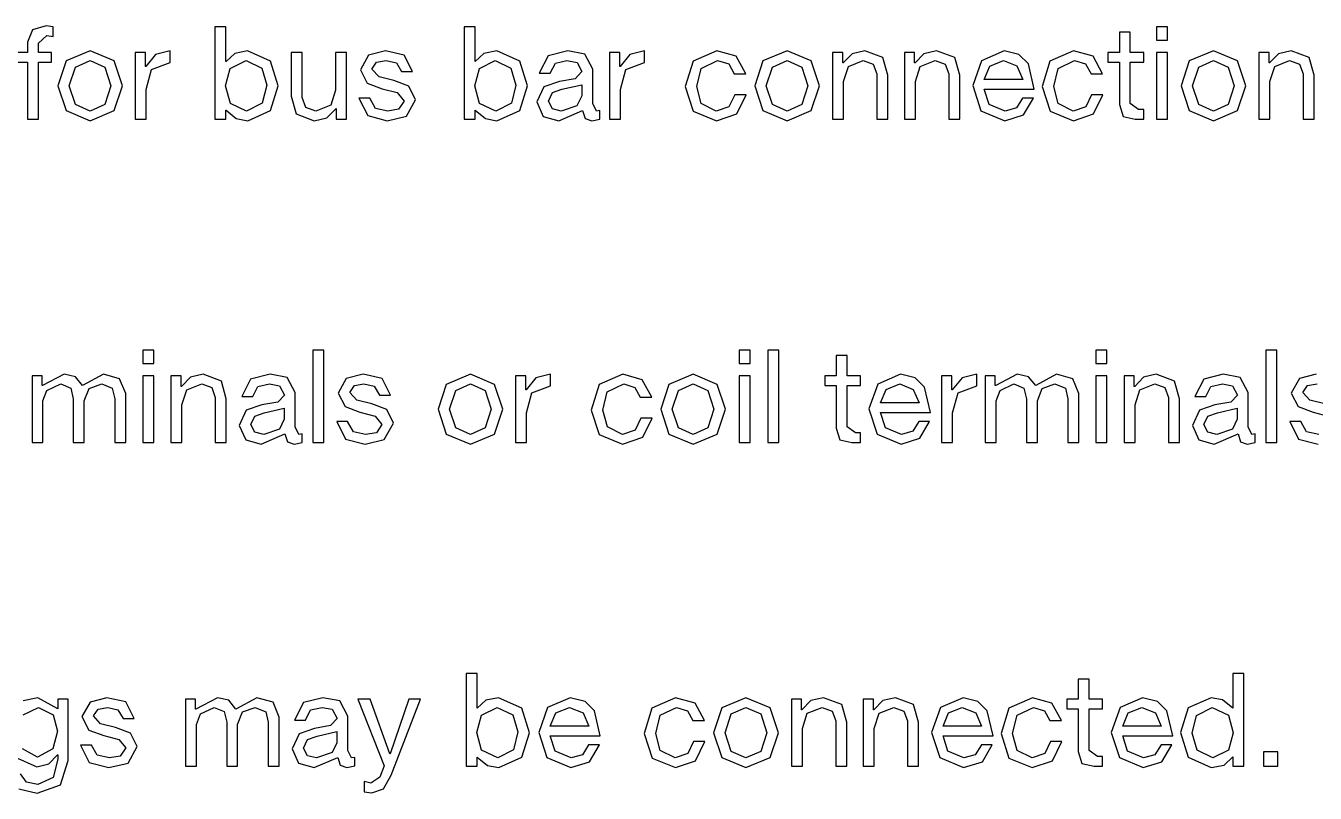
# Model space of a CAD drawing. Extents: x -212 to 220, y 7 to 294.
# Drawn here: x 77.72 to 105.86, y 85.9 to 102.64 of the extents above; entities that cross this region are included whole.
import ezdxf

# ---------------------------------------------------------------- set-up
doc = ezdxf.new("R2010")
doc.units = 0

msp = doc.modelspace()

# ---------------------------------------------------------------- linework, layer by layer
at = {"layer": '1'}
for p, q in [((77.86126, 102.547204), (77.758424, 102.279004)), ((78.159432, 102.638671), (77.86126, 102.547204)), ((78.316528, 102.618), (78.159432, 102.638671)), ((78.316528, 102.407161), (78.316528, 102.618)), ((82.086832, 102.618), (81.847053, 102.618)), ((81.847053, 102.618), (81.847053, 100.600557)), ((82.086832, 101.861459), (82.086832, 102.618)), ((87.525249, 102.618), (87.28547, 102.618)), ((87.28547, 102.618), (87.28547, 100.600557)), ((87.525249, 101.861459), (87.525249, 102.618)), ((101.826151, 102.498111), (101.586372, 102.498111)), ((101.586372, 102.498111), (101.586372, 102.059896)), ((101.826151, 102.059896), (101.826151, 102.498111)), ((102.637471, 102.618), (102.397692, 102.618)), ((102.397692, 102.618), (102.397692, 102.324479)), ((102.637471, 102.324479), (102.637471, 102.618)), ((77.758424, 102.279004), (77.758424, 102.059896)), ((77.998203, 102.262467), (78.180102, 102.427831)), ((77.998203, 102.059896), (77.998203, 102.262467)), ((78.180102, 102.427831), (78.316528, 102.407161)), ((102.397692, 102.324479), (102.637471, 102.324479)), ((77.758424, 102.059896), (77.510376, 102.059896)), ((78.27932, 102.059896), (77.998203, 102.059896)), ((78.27932, 101.849057), (78.27932, 102.059896)), ((79.12268, 102.092969), (78.59558, 101.871794)), ((78.800734, 101.738469), (79.12268, 101.88213)), ((79.649777, 101.871794), (79.12268, 102.092969)), ((79.12268, 101.88213), (79.444622, 101.738469)), ((80.10661, 102.059896), (80.106596, 100.600557)), ((80.329851, 102.059896), (80.10661, 102.059896)), ((80.329851, 101.753972), (80.329851, 102.059896)), ((80.552044, 102.013387), (80.338106, 101.753972)), ((80.871406, 102.092969), (80.552044, 102.013387)), ((80.871406, 101.840788), (80.871406, 102.092969)), ((82.278027, 102.037675), (82.090959, 101.861459)), ((82.180882, 101.709531), (82.525048, 101.88213)), ((82.558114, 102.092969), (82.278027, 102.037675)), ((82.525048, 101.88213), (82.866627, 101.715732)), ((83.060405, 101.864043), (82.558114, 102.092969)), ((83.752878, 102.059896), (83.513099, 102.059896)), ((83.513099, 102.059896), (83.513099, 101.100784)), ((83.752878, 101.071845), (83.752878, 102.059896)), ((84.720256, 102.059896), (84.48048, 102.059896)), ((84.48048, 102.059896), (84.48048, 101.237209)), ((84.720249, 100.600557), (84.720256, 102.059896)), ((85.196713, 101.996334), (85.019979, 101.679558)), ((85.565682, 102.092969), (85.196713, 101.996334)), ((85.37293, 101.844923), (85.582217, 101.88213)), ((85.976505, 101.998918), (85.565682, 102.092969)), ((85.582217, 101.88213), (85.805976, 101.829936)), ((86.160993, 101.638217), (85.976505, 101.998918)), ((87.716445, 102.037675), (87.529377, 101.861459)), ((87.619299, 101.709531), (87.963462, 101.88213)), ((87.996531, 102.092969), (87.716445, 102.037675)), ((87.963462, 101.88213), (88.305044, 101.715732)), ((88.498826, 101.864043), (87.996531, 102.092969)), ((89.120495, 101.985482), (88.926709, 101.605144)), ((89.546824, 102.092969), (89.120495, 101.985482)), ((89.277081, 101.824252), (89.530289, 101.88213)), ((89.530289, 101.88213), (89.750946, 101.839238)), ((89.917345, 102.021139), (89.546824, 102.092969)), ((90.092527, 101.691961), (89.917345, 102.021139)), ((90.45841, 102.059896), (90.458396, 100.600557)), ((90.681651, 102.059896), (90.45841, 102.059896)), ((90.681651, 101.753972), (90.681651, 102.059896)), ((90.903844, 102.013387), (90.689906, 101.753972)), ((91.223206, 102.092969), (90.903844, 102.013387)), ((91.223206, 101.840788), (91.223206, 102.092969)), ((92.798299, 102.092969), (92.281536, 101.866627)), ((92.461369, 101.708497), (92.818968, 101.88213)), ((93.224628, 101.97308), (92.798299, 102.092969)), ((92.818968, 101.88213), (93.060815, 101.805649)), ((93.430817, 101.592742), (93.224628, 101.97308)), ((94.335154, 102.092969), (93.808055, 101.871794)), ((94.013208, 101.738469), (94.335154, 101.88213)), ((94.862251, 101.871794), (94.335154, 102.092969)), ((94.335154, 101.88213), (94.657097, 101.738469)), ((95.32632, 102.059896), (95.326306, 100.600557)), ((95.549561, 102.059896), (95.32632, 102.059896)), ((95.549561, 101.828386), (95.549561, 102.059896)), ((95.753152, 102.02889), (95.557816, 101.828386)), ((95.672535, 101.751905), (95.996028, 101.88213)), ((96.029101, 102.092969), (95.753152, 102.02889)), ((95.996028, 101.88213), (96.21462, 101.802031)), ((96.42546, 101.944141), (96.029101, 102.092969)), ((96.533463, 101.559669), (96.42546, 101.944141)), ((96.895211, 102.059896), (96.895197, 100.600557)), ((97.118452, 102.059896), (96.895211, 102.059896)), ((97.118452, 101.828386), (97.118452, 102.059896)), ((97.322043, 102.02889), (97.126707, 101.828386)), ((97.241429, 101.751905), (97.564923, 101.88213)), ((97.597996, 102.092969), (97.322043, 102.02889)), ((97.564923, 101.88213), (97.783513, 101.802031)), ((97.994353, 101.944141), (97.597996, 102.092969)), ((98.102357, 101.559669), (97.994353, 101.944141)), ((99.072836, 102.092969), (98.579329, 101.877479)), ((98.759167, 101.75914), (99.056302, 101.88213)), ((99.056302, 101.88213), (99.352408, 101.76224)), ((99.39588, 102.012483), (99.072836, 102.092969)), ((99.601491, 101.808749), (99.39588, 102.012483)), ((100.587989, 102.092969), (100.071224, 101.866627)), ((100.251058, 101.708497), (100.608658, 101.88213)), ((101.014318, 101.97308), (100.587989, 102.092969)), ((100.608658, 101.88213), (100.850503, 101.805649)), ((101.220504, 101.592742), (101.014318, 101.97308)), ((101.586372, 102.059896), (101.338328, 102.059896)), ((101.338328, 102.059896), (101.338328, 101.849057)), ((102.119672, 102.059896), (101.826151, 102.059896)), ((102.119672, 101.849057), (102.119672, 102.059896)), ((102.637471, 102.059896), (102.397692, 102.059896)), ((102.397692, 102.059896), (102.397692, 100.600557)), ((102.637471, 100.600557), (102.637471, 102.059896)), ((103.63999, 102.092969), (103.112892, 101.871794)), ((103.318047, 101.738469), (103.63999, 101.88213)), ((104.167089, 101.871794), (103.63999, 102.092969)), ((103.63999, 101.88213), (103.961935, 101.738469)), ((104.631152, 102.059896), (104.631141, 100.600557)), ((104.854396, 102.059896), (104.631152, 102.059896)), ((104.854396, 101.828386), (104.854396, 102.059896)), ((105.057988, 102.02889), (104.862651, 101.828386)), ((104.977374, 101.751905), (105.300867, 101.88213)), ((105.33394, 102.092969), (105.057988, 102.02889)), ((105.300867, 101.88213), (105.519458, 101.802031)), ((105.730297, 101.944141), (105.33394, 102.092969)), ((105.838302, 101.559669), (105.730297, 101.944141)), ((77.510376, 101.849057), (77.758424, 101.849057)), ((77.758424, 101.849057), (77.758424, 100.600557)), ((77.998203, 100.600557), (77.998203, 101.849057)), ((77.998203, 101.849057), (78.27932, 101.849057)), ((78.59558, 101.871794), (78.415746, 101.328159)), ((78.667925, 101.328159), (78.800734, 101.738469)), ((79.444622, 101.738469), (79.57743, 101.328159)), ((79.829609, 101.328159), (79.649777, 101.871794)), ((80.338106, 101.753972), (80.329851, 101.753972)), ((80.346375, 101.249611), (80.464712, 101.684726)), ((80.464712, 101.684726), (80.871406, 101.840788)), ((82.078563, 101.332293), (82.180882, 101.709531)), ((82.090959, 101.861459), (82.086832, 101.861459)), ((82.866627, 101.715732), (82.975664, 101.344696)), ((83.227836, 101.328159), (83.060405, 101.864043)), ((85.019979, 101.679558), (85.169324, 101.387587)), ((85.272161, 101.696095), (85.37293, 101.844923)), ((85.428223, 101.525046), (85.272161, 101.696095)), ((85.805976, 101.829936), (85.921214, 101.638217)), ((85.921214, 101.638217), (86.160993, 101.638217)), ((87.51698, 101.332293), (87.619299, 101.709531)), ((87.529377, 101.861459), (87.525249, 101.861459)), ((88.305044, 101.715732), (88.414081, 101.344696)), ((88.666257, 101.328159), (88.498826, 101.864043)), ((88.926709, 101.605144), (89.166488, 101.605144)), ((89.166488, 101.605144), (89.277081, 101.824252)), ((89.856883, 101.638217), (89.710122, 101.484222)), ((89.750946, 101.839238), (89.856883, 101.638217)), ((90.092527, 100.943688), (90.092527, 101.691961)), ((90.689906, 101.753972), (90.681651, 101.753972)), ((90.698175, 101.249611), (90.816513, 101.684726)), ((90.816513, 101.684726), (91.223206, 101.840788)), ((92.281536, 101.866627), (92.112038, 101.311623)), ((92.364217, 101.311623), (92.461369, 101.708497)), ((93.060815, 101.805649), (93.178638, 101.592742)), ((93.808055, 101.871794), (93.628221, 101.328159)), ((93.8804, 101.328159), (94.013208, 101.738469)), ((94.657097, 101.738469), (94.789905, 101.328159)), ((95.042084, 101.328159), (94.862251, 101.871794)), ((95.557816, 101.828386), (95.549561, 101.828386)), ((95.566081, 101.423244), (95.672535, 101.751905)), ((96.21462, 101.802031), (96.293684, 101.588608)), ((97.126707, 101.828386), (97.118452, 101.828386)), ((97.134976, 101.423244), (97.241429, 101.751905)), ((97.783513, 101.802031), (97.862578, 101.588608)), ((98.579329, 101.877479), (98.386576, 101.336428)), ((98.638758, 101.468719), (98.759167, 101.75914)), ((99.352408, 101.76224), (99.477979, 101.468719)), ((99.730162, 101.25788), (99.601491, 101.808749)), ((100.071224, 101.866627), (99.901725, 101.311623)), ((100.153907, 101.311623), (100.251058, 101.708497)), ((100.850503, 101.805649), (100.968325, 101.592742)), ((101.338328, 101.849057), (101.586372, 101.849057)), ((101.586372, 101.849057), (101.586372, 100.918883)), ((101.826151, 100.943688), (101.826151, 101.849057)), ((101.826151, 101.849057), (102.119672, 101.849057)), ((103.112892, 101.871794), (102.93306, 101.328159)), ((103.185239, 101.328159), (103.318047, 101.738469)), ((103.961935, 101.738469), (104.094744, 101.328159)), ((104.346923, 101.328159), (104.167089, 101.871794)), ((104.862651, 101.828386), (104.854396, 101.828386)), ((104.87092, 101.423244), (104.977374, 101.751905)), ((105.519458, 101.802031), (105.598523, 101.588608)), ((78.415746, 101.328159), (78.59558, 100.788142)), ((78.415746, 101.328159), (78.415746, 101.328159)), ((78.800734, 100.921467), (78.667925, 101.328159)), ((78.667925, 101.328159), (78.667925, 101.328159)), ((79.57743, 101.328159), (79.444622, 100.921467)), ((79.649777, 100.788142), (79.829609, 101.328159)), ((82.183982, 100.946788), (82.078563, 101.332293)), ((82.975664, 101.344696), (82.879029, 100.95454)), ((82.975664, 101.344696), (82.975664, 101.344696)), ((83.062473, 100.792793), (83.227836, 101.328159)), ((85.169324, 101.387587), (85.495402, 101.266148)), ((85.751716, 101.443914), (85.428223, 101.525046)), ((86.079344, 101.320408), (85.751716, 101.443914)), ((86.227139, 101.02637), (86.079344, 101.320408)), ((87.622399, 100.946788), (87.51698, 101.332293)), ((88.414081, 101.344696), (88.317446, 100.95454)), ((88.414081, 101.344696), (88.414081, 101.344696)), ((88.500893, 100.792793), (88.666257, 101.328159)), ((89.364925, 101.423244), (89.025928, 101.306972)), ((89.710122, 101.484222), (89.364925, 101.423244)), ((89.418667, 101.253746), (89.852748, 101.352964)), ((89.852748, 101.352964), (89.852748, 101.109052)), ((93.178638, 101.592742), (93.430817, 101.592742)), ((93.628221, 101.328159), (93.808055, 100.788142)), ((93.628221, 101.328159), (93.628221, 101.328159)), ((94.013208, 100.921467), (93.8804, 101.328159)), ((93.8804, 101.328159), (93.8804, 101.328159)), ((94.789905, 101.328159), (94.657097, 100.921467)), ((94.862251, 100.788142), (95.042084, 101.328159)), ((95.566081, 100.600557), (95.566081, 101.423244)), ((96.293684, 101.588608), (96.293684, 100.600557)), ((96.533463, 100.600557), (96.533463, 101.559669)), ((97.134976, 100.600557), (97.134976, 101.423244)), ((97.862578, 101.588608), (97.862578, 100.600557)), ((98.102357, 100.600557), (98.102357, 101.559669)), ((98.386576, 101.336428), (98.565382, 100.784525)), ((99.477979, 101.468719), (98.638758, 101.468719)), ((100.968325, 101.592742), (101.220504, 101.592742)), ((102.93306, 101.328159), (103.112892, 100.788142)), ((102.93306, 101.328159), (102.93306, 101.328159)), ((103.318047, 100.921467), (103.185239, 101.328159)), ((103.185239, 101.328159), (103.185239, 101.328159)), ((104.094744, 101.328159), (103.961935, 100.921467)), ((104.167089, 100.788142), (104.346923, 101.328159)), ((104.87092, 100.600557), (104.87092, 101.423244)), ((105.598523, 101.588608), (105.598523, 100.600557)), ((105.838302, 100.600557), (105.838302, 101.559669)), ((80.346375, 100.600557), (80.346375, 101.249611)), ((83.513099, 101.100784), (83.619034, 100.716312)), ((83.831425, 100.858422), (83.752878, 101.071845)), ((84.48048, 101.237209), (84.37351, 100.908548)), ((84.986906, 101.059443), (85.180695, 100.678588)), ((85.226685, 101.059443), (84.986906, 101.059443)), ((85.351741, 100.838268), (85.226685, 101.059443)), ((85.495402, 101.266148), (85.825096, 101.181399)), ((85.825096, 101.181399), (85.974956, 100.997431)), ((89.025928, 101.306972), (88.872967, 100.97676)), ((89.125146, 100.993297), (89.212996, 101.180882)), ((89.212996, 101.180882), (89.418667, 101.253746)), ((89.852748, 101.109052), (89.748879, 100.894078)), ((90.698175, 100.600557), (90.698175, 101.249611)), ((92.112038, 101.311623), (92.28567, 100.776773)), ((92.462403, 100.944204), (92.364217, 101.311623)), ((93.191038, 101.133856), (93.066502, 100.873925)), ((93.439086, 101.133856), (93.191038, 101.133856)), ((93.234447, 100.717345), (93.439086, 101.133856)), ((98.74366, 100.923534), (98.638758, 101.25788)), ((98.638758, 101.25788), (99.730162, 101.25788)), ((99.473845, 101.063577), (99.341038, 100.849637)), ((99.709489, 101.063577), (99.473845, 101.063577)), ((99.495033, 100.694608), (99.709489, 101.063577)), ((99.901725, 101.311623), (100.075357, 100.776773)), ((100.252092, 100.944204), (100.153907, 101.311623)), ((100.980728, 101.133856), (100.856192, 100.873925)), ((101.228773, 101.133856), (100.980728, 101.133856)), ((101.024136, 100.717345), (101.228773, 101.133856)), ((78.59558, 100.788142), (79.12268, 100.567484)), ((79.12268, 100.778323), (78.800734, 100.921467)), ((79.444622, 100.921467), (79.12268, 100.778323)), ((79.12268, 100.567484), (79.649777, 100.788142)), ((82.086832, 100.600557), (82.086832, 100.79486)), ((82.086832, 100.79486), (82.090959, 100.79486)), ((82.090959, 100.79486), (82.311101, 100.61606)), ((82.537448, 100.778323), (82.183982, 100.946788)), ((82.879029, 100.95454), (82.537448, 100.778323)), ((82.562248, 100.567484), (83.062473, 100.792793)), ((84.046399, 100.778323), (83.831425, 100.858422)), ((84.37351, 100.908548), (84.046399, 100.778323)), ((84.291342, 100.631563), (84.488746, 100.832067)), ((84.488746, 100.832067), (84.492873, 100.832067)), ((84.492873, 100.832067), (84.492873, 100.600557)), ((85.619424, 100.778323), (85.351741, 100.838268)), ((85.853001, 100.818114), (85.619424, 100.778323)), ((85.974956, 100.997431), (85.853001, 100.818114)), ((86.027152, 100.666703), (86.227139, 101.02637)), ((87.525249, 100.600557), (87.525249, 100.79486)), ((87.525249, 100.79486), (87.529377, 100.79486)), ((87.529377, 100.79486), (87.749519, 100.61606)), ((87.975865, 100.778323), (87.622399, 100.946788)), ((88.317446, 100.95454), (87.975865, 100.778323)), ((88.000665, 100.567484), (88.500893, 100.792793)), ((88.872967, 100.97676), (89.013525, 100.662052)), ((89.211446, 100.826899), (89.125146, 100.993297)), ((89.406267, 100.778323), (89.211446, 100.826899)), ((89.352521, 100.567484), (89.869286, 100.790726)), ((89.748879, 100.894078), (89.406267, 100.778323)), ((89.869286, 100.790726), (89.924063, 100.620194)), ((90.171077, 100.778323), (90.092527, 100.943688)), ((90.245488, 100.790726), (90.171077, 100.778323)), ((90.245488, 100.604691), (90.245488, 100.790726)), ((92.28567, 100.776773), (92.794164, 100.567484)), ((92.79003, 100.778323), (92.462403, 100.944204)), ((93.066502, 100.873925), (92.79003, 100.778323)), ((93.808055, 100.788142), (94.335154, 100.567484)), ((94.335154, 100.778323), (94.013208, 100.921467)), ((94.657097, 100.921467), (94.335154, 100.778323)), ((94.335154, 100.567484), (94.862251, 100.788142)), ((98.565382, 100.784525), (99.08524, 100.567484)), ((99.093509, 100.778323), (98.74366, 100.923534)), ((99.341038, 100.849637), (99.093509, 100.778323)), ((100.075357, 100.776773), (100.583854, 100.567484)), ((100.57972, 100.778323), (100.252092, 100.944204)), ((100.856192, 100.873925), (100.57972, 100.778323)), ((101.586372, 100.918883), (101.666988, 100.658951)), ((102.008054, 100.811396), (101.826151, 100.943688)), ((102.119672, 100.811396), (102.008054, 100.811396)), ((102.119672, 100.600557), (102.119672, 100.811396)), ((103.112892, 100.788142), (103.63999, 100.567484)), ((103.63999, 100.778323), (103.318047, 100.921467)), ((103.961935, 100.921467), (103.63999, 100.778323)), ((103.63999, 100.567484), (104.167089, 100.788142)), ((77.758424, 100.600557), (77.998203, 100.600557)), ((80.106596, 100.600557), (80.346375, 100.600557)), ((81.847053, 100.600557), (82.086832, 100.600557)), ((82.311101, 100.61606), (82.562248, 100.567484)), ((83.619034, 100.716312), (84.013326, 100.567484)), ((84.013326, 100.567484), (84.291342, 100.631563)), ((84.492873, 100.600557), (84.720249, 100.600557)), ((85.180695, 100.678588), (85.607024, 100.567484)), ((85.607024, 100.567484), (86.027152, 100.666703)), ((87.28547, 100.600557), (87.525249, 100.600557)), ((87.749519, 100.61606), (88.000665, 100.567484)), ((89.013525, 100.662052), (89.352521, 100.567484)), ((89.924063, 100.620194), (90.071858, 100.567484)), ((90.071858, 100.567484), (90.245488, 100.604691)), ((90.458396, 100.600557), (90.698175, 100.600557)), ((92.794164, 100.567484), (93.234447, 100.717345)), ((95.326306, 100.600557), (95.566081, 100.600557)), ((96.293684, 100.600557), (96.533463, 100.600557)), ((96.895197, 100.600557), (97.134976, 100.600557)), ((97.862578, 100.600557), (98.102357, 100.600557)), ((99.08524, 100.567484), (99.495033, 100.694608)), ((100.583854, 100.567484), (101.024136, 100.717345)), ((101.666988, 100.658951), (101.933639, 100.600557)), ((101.933639, 100.600557), (102.119672, 100.600557)), ((102.397692, 100.600557), (102.637471, 100.600557)), ((104.631141, 100.600557), (104.87092, 100.600557)), ((105.598523, 100.600557), (105.838302, 100.600557)), ((80.512884, 95.563119), (80.273105, 95.563119)), ((80.273105, 95.563119), (80.273105, 95.269598)), ((80.512884, 95.269598), (80.512884, 95.563119)), ((84.224274, 95.563119), (83.984499, 95.563119)), ((83.984499, 95.563119), (83.984499, 93.545676)), ((84.224274, 93.545676), (84.224274, 95.563119)), ((93.526013, 95.563119), (93.286234, 95.563119)), ((93.286234, 95.563119), (93.286234, 95.269598)), ((93.526013, 95.269598), (93.526013, 95.563119)), ((94.153363, 95.563119), (93.913584, 95.563119)), ((93.913584, 95.563119), (93.913584, 93.545676)), ((94.153363, 93.545676), (94.153363, 95.563119)), ((95.642675, 95.44323), (95.402896, 95.44323)), ((95.402896, 95.44323), (95.402896, 95.005015)), ((95.642675, 95.005015), (95.642675, 95.44323)), ((101.315703, 95.563119), (101.075924, 95.563119)), ((101.075924, 95.563119), (101.075924, 95.269598)), ((101.315703, 95.269598), (101.315703, 95.563119)), ((105.027093, 95.563119), (104.787318, 95.563119)), ((104.787318, 95.563119), (104.787318, 93.545676)), ((105.027093, 93.545676), (105.027093, 95.563119)), ((80.273105, 95.269598), (80.512884, 95.269598)), ((93.286234, 95.269598), (93.526013, 95.269598)), ((101.075924, 95.269598), (101.315703, 95.269598)), ((78.076874, 95.005015), (77.853619, 95.005015)), ((77.853619, 95.005015), (77.853619, 93.545676)), ((78.076874, 94.790042), (78.076874, 95.005015)), ((78.556418, 95.038088), (78.085129, 94.790042)), ((78.800328, 94.980727), (78.556418, 95.038088)), ((78.957427, 94.790042), (78.800328, 94.980727)), ((79.412177, 95.038088), (78.957427, 94.790042)), ((79.76616, 94.94042), (79.412177, 95.038088)), ((79.900001, 94.616409), (79.76616, 94.94042)), ((80.512884, 95.005015), (80.273105, 95.005015)), ((80.273105, 95.005015), (80.273105, 93.545676)), ((80.512884, 93.545676), (80.512884, 95.005015)), ((80.887029, 95.005015), (80.887018, 93.545676)), ((81.110273, 95.005015), (80.887029, 95.005015)), ((81.110273, 94.773505), (81.110273, 95.005015)), ((81.313865, 94.974009), (81.118528, 94.773505)), ((81.589817, 95.038088), (81.313865, 94.974009)), ((81.986174, 94.88926), (81.589817, 95.038088)), ((82.094179, 94.504788), (81.986174, 94.88926)), ((82.625928, 94.930601), (82.432143, 94.550263)), ((83.052257, 95.038088), (82.625928, 94.930601)), ((83.422776, 94.966258), (83.052257, 95.038088)), ((83.597958, 94.63708), (83.422776, 94.966258)), ((84.713133, 94.941453), (84.536401, 94.624677)), ((85.082101, 95.038088), (84.713133, 94.941453)), ((85.492925, 94.944037), (85.082101, 95.038088)), ((85.677412, 94.583336), (85.492925, 94.944037)), ((87.423041, 95.038088), (86.895942, 94.816913)), ((87.950138, 94.816913), (87.423041, 95.038088)), ((88.405938, 95.005015), (88.405924, 93.545676)), ((88.629179, 95.005015), (88.405938, 95.005015)), ((88.629179, 94.699091), (88.629179, 95.005015)), ((88.851373, 94.958506), (88.637434, 94.699091)), ((89.170734, 95.038088), (88.851373, 94.958506)), ((89.170734, 94.785907), (89.170734, 95.038088)), ((90.74686, 95.038088), (90.230097, 94.811746)), ((91.17319, 94.918199), (90.74686, 95.038088)), ((91.379379, 94.537861), (91.17319, 94.918199)), ((92.282682, 95.038088), (91.755583, 94.816913)), ((92.809779, 94.816913), (92.282682, 95.038088)), ((93.526013, 95.005015), (93.286234, 95.005015)), ((93.286234, 95.005015), (93.286234, 93.545676)), ((93.526013, 93.545676), (93.526013, 95.005015)), ((95.402896, 95.005015), (95.154851, 95.005015)), ((95.154851, 95.005015), (95.154851, 94.794176)), ((95.936196, 95.005015), (95.642675, 95.005015)), ((95.936196, 94.794176), (95.936196, 95.005015)), ((96.808493, 95.038088), (96.314985, 94.822598)), ((97.131535, 94.957602), (96.808493, 95.038088)), ((97.337145, 94.753868), (97.131535, 94.957602)), ((97.707676, 95.005015), (97.707662, 93.545676)), ((97.930917, 95.005015), (97.707676, 95.005015)), ((97.930917, 94.699091), (97.930917, 95.005015)), ((98.15311, 94.958506), (97.939172, 94.699091)), ((98.472472, 95.038088), (98.15311, 94.958506)), ((98.472472, 94.785907), (98.472472, 95.038088)), ((98.656452, 95.005015), (98.656438, 93.545676)), ((98.879693, 95.005015), (98.656452, 95.005015)), ((98.879693, 94.790042), (98.879693, 95.005015)), ((99.359237, 95.038088), (98.887948, 94.790042)), ((99.603147, 94.980727), (99.359237, 95.038088)), ((99.760245, 94.790042), (99.603147, 94.980727)), ((100.214996, 95.038088), (99.760245, 94.790042)), ((100.568978, 94.94042), (100.214996, 95.038088)), ((100.70282, 94.616409), (100.568978, 94.94042)), ((101.315703, 95.005015), (101.075924, 95.005015)), ((101.075924, 95.005015), (101.075924, 93.545676)), ((101.315703, 93.545676), (101.315703, 95.005015)), ((101.689847, 95.005015), (101.689837, 93.545676)), ((101.913092, 95.005015), (101.689847, 95.005015)), ((101.913092, 94.773505), (101.913092, 95.005015)), ((102.116683, 94.974009), (101.921347, 94.773505)), ((102.392636, 95.038088), (102.116683, 94.974009)), ((102.788993, 94.88926), (102.392636, 95.038088)), ((102.896997, 94.504788), (102.788993, 94.88926)), ((103.427713, 94.930601), (103.233928, 94.550263)), ((103.854043, 95.038088), (103.427713, 94.930601)), ((104.224561, 94.966258), (103.854043, 95.038088)), ((104.399743, 94.63708), (104.224561, 94.966258)), ((105.515952, 94.941453), (105.33922, 94.624677)), ((105.88492, 95.038088), (105.515952, 94.941453)), ((78.085129, 94.790042), (78.076874, 94.790042)), ((78.093398, 94.455179), (78.180731, 94.683072)), ((78.180731, 94.683072), (78.482003, 94.827249)), ((78.482003, 94.827249), (78.699044, 94.735781)), ((78.699044, 94.735781), (78.754855, 94.504788)), ((78.994631, 94.455179), (79.100051, 94.72648)), ((79.100051, 94.72648), (79.379105, 94.827249)), ((79.379105, 94.827249), (79.606479, 94.732681)), ((79.606479, 94.732681), (79.660222, 94.504788)), ((79.900001, 93.545676), (79.900001, 94.616409)), ((81.118528, 94.773505), (81.110273, 94.773505)), ((81.126797, 94.368363), (81.233251, 94.697024)), ((81.233251, 94.697024), (81.556744, 94.827249)), ((81.556744, 94.827249), (81.775334, 94.74715)), ((81.775334, 94.74715), (81.8544, 94.533727)), ((82.671918, 94.550263), (82.782511, 94.769371)), ((82.782511, 94.769371), (83.035719, 94.827249)), ((83.035719, 94.827249), (83.256378, 94.784357)), ((83.362313, 94.583336), (83.215553, 94.429341)), ((83.256378, 94.784357), (83.362313, 94.583336)), ((83.597958, 93.888807), (83.597958, 94.63708)), ((84.536401, 94.624677), (84.685746, 94.332706)), ((84.78858, 94.641214), (84.889349, 94.790042)), ((84.944644, 94.470165), (84.78858, 94.641214)), ((84.889349, 94.790042), (85.098639, 94.827249)), ((85.098639, 94.827249), (85.322397, 94.775055)), ((85.322397, 94.775055), (85.437637, 94.583336)), ((85.437637, 94.583336), (85.677412, 94.583336)), ((86.895942, 94.816913), (86.716108, 94.273278)), ((86.968287, 94.273278), (87.101095, 94.683588)), ((87.101095, 94.683588), (87.423041, 94.827249)), ((87.423041, 94.827249), (87.744984, 94.683588)), ((87.744984, 94.683588), (87.877792, 94.273278)), ((88.129971, 94.273278), (87.950138, 94.816913)), ((88.637434, 94.699091), (88.629179, 94.699091)), ((88.645703, 94.19473), (88.76404, 94.629845)), ((88.76404, 94.629845), (89.170734, 94.785907)), ((90.230097, 94.811746), (90.060599, 94.256742)), ((90.312779, 94.256742), (90.409931, 94.653616)), ((90.409931, 94.653616), (90.767533, 94.827249)), ((90.767533, 94.827249), (91.009378, 94.750768)), ((91.009378, 94.750768), (91.1272, 94.537861)), ((91.755583, 94.816913), (91.575748, 94.273278)), ((91.827928, 94.273278), (91.960736, 94.683588)), ((91.960736, 94.683588), (92.282682, 94.827249)), ((92.282682, 94.827249), (92.604624, 94.683588)), ((92.604624, 94.683588), (92.737433, 94.273278)), ((92.989612, 94.273278), (92.809779, 94.816913)), ((95.154851, 94.794176), (95.402896, 94.794176)), ((95.402896, 94.794176), (95.402896, 93.864002)), ((95.642675, 93.888807), (95.642675, 94.794176)), ((95.642675, 94.794176), (95.936196, 94.794176)), ((96.314985, 94.822598), (96.122233, 94.281547)), ((96.374412, 94.413838), (96.494821, 94.704259)), ((96.494821, 94.704259), (96.791955, 94.827249)), ((96.791955, 94.827249), (97.088061, 94.707359)), ((97.088061, 94.707359), (97.213636, 94.413838)), ((97.465816, 94.202999), (97.337145, 94.753868)), ((97.939172, 94.699091), (97.930917, 94.699091)), ((97.947437, 94.19473), (98.065777, 94.629845)), ((98.065777, 94.629845), (98.472472, 94.785907)), ((98.887948, 94.790042), (98.879693, 94.790042)), ((98.896217, 94.455179), (98.98355, 94.683072)), ((98.98355, 94.683072), (99.284822, 94.827249)), ((99.284822, 94.827249), (99.501862, 94.735781)), ((99.501862, 94.735781), (99.557674, 94.504788)), ((99.797449, 94.455179), (99.90287, 94.72648)), ((99.90287, 94.72648), (100.181923, 94.827249)), ((100.181923, 94.827249), (100.409298, 94.732681)), ((100.409298, 94.732681), (100.463041, 94.504788)), ((100.70282, 93.545676), (100.70282, 94.616409)), ((101.921347, 94.773505), (101.913092, 94.773505)), ((101.929616, 94.368363), (102.036069, 94.697024)), ((102.036069, 94.697024), (102.359563, 94.827249)), ((102.359563, 94.827249), (102.578153, 94.74715)), ((102.578153, 94.74715), (102.657218, 94.533727)), ((103.473703, 94.550263), (103.584296, 94.769371)), ((103.584296, 94.769371), (103.837504, 94.827249)), ((103.837504, 94.827249), (104.058163, 94.784357)), ((104.164098, 94.583336), (104.017338, 94.429341)), ((104.058163, 94.784357), (104.164098, 94.583336)), ((104.399743, 93.888807), (104.399743, 94.63708)), ((105.33922, 94.624677), (105.488565, 94.332706)), ((105.591399, 94.641214), (105.692168, 94.790042)), ((105.747462, 94.470165), (105.591399, 94.641214)), ((105.692168, 94.790042), (105.901458, 94.827249)), ((78.093398, 93.545676), (78.093398, 94.455179)), ((78.754855, 94.504788), (78.754855, 93.545676)), ((78.994631, 93.545676), (78.994631, 94.455179)), ((79.660222, 94.504788), (79.660222, 93.545676)), ((81.126797, 93.545676), (81.126797, 94.368363)), ((81.8544, 94.533727), (81.8544, 93.545676)), ((82.094179, 93.545676), (82.094179, 94.504788)), ((82.432143, 94.550263), (82.671918, 94.550263)), ((82.870355, 94.368363), (82.531359, 94.252091)), ((83.215553, 94.429341), (82.870355, 94.368363)), ((82.924101, 94.198865), (83.358182, 94.298083)), ((83.358182, 94.298083), (83.358182, 94.054171)), ((84.685746, 94.332706), (85.011824, 94.211267)), ((85.268138, 94.389033), (84.944644, 94.470165)), ((85.595765, 94.265527), (85.268138, 94.389033)), ((91.1272, 94.537861), (91.379379, 94.537861)), ((97.213636, 94.413838), (96.374412, 94.413838)), ((98.896217, 93.545676), (98.896217, 94.455179)), ((99.557674, 94.504788), (99.557674, 93.545676)), ((99.797449, 93.545676), (99.797449, 94.455179)), ((100.463041, 94.504788), (100.463041, 93.545676)), ((101.929616, 93.545676), (101.929616, 94.368363)), ((102.657218, 94.533727), (102.657218, 93.545676)), ((102.896997, 93.545676), (102.896997, 94.504788)), ((103.233928, 94.550263), (103.473703, 94.550263)), ((103.67214, 94.368363), (103.333144, 94.252091)), ((104.017338, 94.429341), (103.67214, 94.368363)), ((103.725886, 94.198865), (104.159967, 94.298083)), ((104.159967, 94.298083), (104.159967, 94.054171)), ((105.488565, 94.332706), (105.814643, 94.211267)), ((106.070957, 94.389033), (105.747462, 94.470165)), ((82.531359, 94.252091), (82.378397, 93.921879)), ((82.63058, 93.938416), (82.718428, 94.126001)), ((82.718428, 94.126001), (82.924101, 94.198865)), ((83.358182, 94.054171), (83.254311, 93.839197)), ((84.503328, 94.004562), (84.697117, 93.623707)), ((84.743107, 94.004562), (84.503328, 94.004562)), ((84.868163, 93.783387), (84.743107, 94.004562)), ((85.011824, 94.211267), (85.341517, 94.126518)), ((85.341517, 94.126518), (85.491379, 93.94255)), ((85.743558, 93.971489), (85.595765, 94.265527)), ((86.716108, 94.273278), (86.895942, 93.733261)), ((86.716108, 94.273278), (86.716108, 94.273278)), ((87.101095, 93.866586), (86.968287, 94.273278)), ((86.968287, 94.273278), (86.968287, 94.273278)), ((87.877792, 94.273278), (87.744984, 93.866586)), ((87.950138, 93.733261), (88.129971, 94.273278)), ((88.645703, 93.545676), (88.645703, 94.19473)), ((90.060599, 94.256742), (90.234232, 93.721892)), ((90.410964, 93.889323), (90.312779, 94.256742)), ((91.1396, 94.078975), (91.015064, 93.819044)), ((91.387648, 94.078975), (91.1396, 94.078975)), ((91.183008, 93.662464), (91.387648, 94.078975)), ((91.575748, 94.273278), (91.755583, 93.733261)), ((91.575748, 94.273278), (91.575748, 94.273278)), ((91.960736, 93.866586), (91.827928, 94.273278)), ((91.827928, 94.273278), (91.827928, 94.273278)), ((92.737433, 94.273278), (92.604624, 93.866586)), ((92.809779, 93.733261), (92.989612, 94.273278)), ((96.122233, 94.281547), (96.301025, 93.729644)), ((96.479314, 93.868653), (96.374412, 94.202999)), ((96.374412, 94.202999), (97.465816, 94.202999)), ((97.209502, 94.008696), (97.076692, 93.794756)), ((97.445146, 94.008696), (97.209502, 94.008696)), ((97.230689, 93.639727), (97.445146, 94.008696)), ((97.947437, 93.545676), (97.947437, 94.19473)), ((103.333144, 94.252091), (103.180182, 93.921879)), ((103.432365, 93.938416), (103.520213, 94.126001)), ((103.520213, 94.126001), (103.725886, 94.198865)), ((104.159967, 94.054171), (104.056096, 93.839197)), ((105.306147, 94.004562), (105.499936, 93.623707)), ((105.545926, 94.004562), (105.306147, 94.004562)), ((105.670981, 93.783387), (105.545926, 94.004562)), ((105.814643, 94.211267), (106.144336, 94.126518)), ((82.378397, 93.921879), (82.518957, 93.607171)), ((82.716878, 93.772018), (82.63058, 93.938416)), ((82.911697, 93.723442), (82.716878, 93.772018)), ((82.857955, 93.512603), (83.374717, 93.735845)), ((83.254311, 93.839197), (82.911697, 93.723442)), ((83.374717, 93.735845), (83.429494, 93.565313)), ((83.676507, 93.723442), (83.597958, 93.888807)), ((83.750922, 93.735845), (83.676507, 93.723442)), ((83.750922, 93.54981), (83.750922, 93.735845)), ((85.135847, 93.723442), (84.868163, 93.783387)), ((85.369422, 93.763233), (85.135847, 93.723442)), ((85.491379, 93.94255), (85.369422, 93.763233)), ((85.543571, 93.611822), (85.743558, 93.971489)), ((86.895942, 93.733261), (87.423041, 93.512603)), ((87.423041, 93.723442), (87.101095, 93.866586)), ((87.744984, 93.866586), (87.423041, 93.723442)), ((87.423041, 93.512603), (87.950138, 93.733261)), ((90.234232, 93.721892), (90.742726, 93.512603)), ((90.738591, 93.723442), (90.410964, 93.889323)), ((91.015064, 93.819044), (90.738591, 93.723442)), ((91.755583, 93.733261), (92.282682, 93.512603)), ((92.282682, 93.723442), (91.960736, 93.866586)), ((92.604624, 93.866586), (92.282682, 93.723442)), ((92.282682, 93.512603), (92.809779, 93.733261)), ((95.402896, 93.864002), (95.483511, 93.60407)), ((95.824577, 93.756515), (95.642675, 93.888807)), ((95.936196, 93.756515), (95.824577, 93.756515)), ((95.936196, 93.545676), (95.936196, 93.756515)), ((96.301025, 93.729644), (96.820893, 93.512603)), ((96.829162, 93.723442), (96.479314, 93.868653)), ((97.076692, 93.794756), (96.829162, 93.723442)), ((103.180182, 93.921879), (103.320743, 93.607171)), ((103.518663, 93.772018), (103.432365, 93.938416)), ((103.713482, 93.723442), (103.518663, 93.772018)), ((103.65974, 93.512603), (104.176502, 93.735845)), ((104.056096, 93.839197), (103.713482, 93.723442)), ((104.176502, 93.735845), (104.231279, 93.565313)), ((104.478292, 93.723442), (104.399743, 93.888807)), ((104.552707, 93.735845), (104.478292, 93.723442)), ((104.552707, 93.54981), (104.552707, 93.735845)), ((105.938665, 93.723442), (105.670981, 93.783387)), ((77.853619, 93.545676), (78.093398, 93.545676)), ((78.754855, 93.545676), (78.994631, 93.545676)), ((79.660222, 93.545676), (79.900001, 93.545676)), ((80.273105, 93.545676), (80.512884, 93.545676)), ((80.887018, 93.545676), (81.126797, 93.545676)), ((81.8544, 93.545676), (82.094179, 93.545676)), ((82.518957, 93.607171), (82.857955, 93.512603)), ((83.429494, 93.565313), (83.577288, 93.512603)), ((83.577288, 93.512603), (83.750922, 93.54981)), ((83.984499, 93.545676), (84.224274, 93.545676)), ((84.697117, 93.623707), (85.123443, 93.512603)), ((85.123443, 93.512603), (85.543571, 93.611822)), ((88.405924, 93.545676), (88.645703, 93.545676)), ((90.742726, 93.512603), (91.183008, 93.662464)), ((93.286234, 93.545676), (93.526013, 93.545676)), ((93.913584, 93.545676), (94.153363, 93.545676)), ((95.483511, 93.60407), (95.750162, 93.545676)), ((95.750162, 93.545676), (95.936196, 93.545676)), ((96.820893, 93.512603), (97.230689, 93.639727)), ((97.707662, 93.545676), (97.947437, 93.545676)), ((98.656438, 93.545676), (98.896217, 93.545676)), ((99.557674, 93.545676), (99.797449, 93.545676)), ((100.463041, 93.545676), (100.70282, 93.545676)), ((101.075924, 93.545676), (101.315703, 93.545676)), ((101.689837, 93.545676), (101.929616, 93.545676)), ((102.657218, 93.545676), (102.896997, 93.545676)), ((103.320743, 93.607171), (103.65974, 93.512603)), ((104.231279, 93.565313), (104.379074, 93.512603)), ((104.379074, 93.512603), (104.552707, 93.54981)), ((104.787318, 93.545676), (105.027093, 93.545676)), ((105.499936, 93.623707), (105.926262, 93.512603)), ((87.567733, 88.507235), (87.327957, 88.507235)), ((87.327957, 88.507235), (87.327957, 86.489791)), ((87.567733, 87.750693), (87.567733, 88.507235)), ((100.928128, 88.387346), (100.688352, 88.387346)), ((100.688352, 88.387346), (100.688352, 87.949131)), ((100.928128, 87.949131), (100.928128, 88.387346)), ((104.304659, 88.507235), (104.06488, 88.507235)), ((104.06488, 88.507235), (104.06488, 87.754828)), ((104.304659, 86.489791), (104.304659, 88.507235)), ((77.980749, 87.982203), (77.662682, 87.910309)), ((78.414831, 87.742425), (77.980749, 87.982203)), ((78.642199, 87.949131), (78.418958, 87.949131)), ((78.418958, 87.949131), (78.418958, 87.742425)), ((78.642192, 86.613815), (78.642199, 87.949131)), ((79.119689, 87.885569), (78.942956, 87.568793)), ((79.488659, 87.982203), (79.119689, 87.885569)), ((79.899482, 87.888153), (79.488659, 87.982203)), ((80.083971, 87.527452), (79.899482, 87.888153)), ((81.201226, 87.949131), (81.201212, 86.489791)), ((81.424467, 87.949131), (81.201226, 87.949131)), ((81.424467, 87.734157), (81.424467, 87.949131)), ((81.904011, 87.982203), (81.432722, 87.734157)), ((82.147921, 87.924843), (81.904011, 87.982203)), ((82.305016, 87.734157), (82.147921, 87.924843)), ((82.75977, 87.982203), (82.305016, 87.734157)), ((83.113752, 87.884535), (82.75977, 87.982203)), ((83.247594, 87.560525), (83.113752, 87.884535)), ((83.777276, 87.874717), (83.58349, 87.494379)), ((84.203605, 87.982203), (83.777276, 87.874717)), ((84.574123, 87.910373), (84.203605, 87.982203)), ((84.749305, 87.581195), (84.574123, 87.910373)), ((85.235079, 87.949131), (84.962227, 87.949131)), ((84.962227, 87.949131), (85.541004, 86.49806)), ((85.660892, 86.754374), (85.235079, 87.949131)), ((86.078421, 87.949131), (85.669147, 86.754374)), ((85.693965, 86.295489), (86.330604, 87.949131)), ((86.330604, 87.949131), (86.078421, 87.949131)), ((87.758929, 87.92691), (87.57186, 87.750693)), ((88.039014, 87.982203), (87.758929, 87.92691)), ((88.541309, 87.753277), (88.039014, 87.982203)), ((89.600681, 87.982203), (89.107172, 87.766713)), ((89.923723, 87.901718), (89.600681, 87.982203)), ((90.129332, 87.697984), (89.923723, 87.901718)), ((91.900275, 87.982203), (91.383512, 87.755861)), ((92.326605, 87.862314), (91.900275, 87.982203)), ((92.532794, 87.481977), (92.326605, 87.862314)), ((93.43713, 87.982203), (92.910031, 87.761029)), ((93.964228, 87.761029), (93.43713, 87.982203)), ((94.428296, 87.949131), (94.428282, 86.489791)), ((94.651537, 87.949131), (94.428296, 87.949131)), ((94.651537, 87.717621), (94.651537, 87.949131)), ((94.855129, 87.918125), (94.659792, 87.717621)), ((95.131081, 87.982203), (94.855129, 87.918125)), ((95.527436, 87.833376), (95.131081, 87.982203)), ((95.635439, 87.448904), (95.527436, 87.833376)), ((95.997184, 87.949131), (95.997173, 86.489791)), ((96.220428, 87.949131), (95.997184, 87.949131)), ((96.220428, 87.717621), (96.220428, 87.949131)), ((96.42402, 87.918125), (96.228683, 87.717621)), ((96.699972, 87.982203), (96.42402, 87.918125)), ((97.096331, 87.833376), (96.699972, 87.982203)), ((97.204334, 87.448904), (97.096331, 87.833376)), ((98.174816, 87.982203), (97.681306, 87.766713)), ((98.497858, 87.901718), (98.174816, 87.982203)), ((98.703467, 87.697984), (98.497858, 87.901718)), ((99.689965, 87.982203), (99.173201, 87.755861)), ((100.116295, 87.862314), (99.689965, 87.982203)), ((100.322484, 87.481977), (100.116295, 87.862314)), ((100.688352, 87.949131), (100.440304, 87.949131)), ((100.440304, 87.949131), (100.440304, 87.738291)), ((101.221649, 87.949131), (100.928128, 87.949131)), ((101.221649, 87.738291), (101.221649, 87.949131)), ((102.09498, 87.982203), (101.601471, 87.766713)), ((102.418022, 87.901718), (102.09498, 87.982203)), ((102.623631, 87.697984), (102.418022, 87.901718)), ((103.589463, 87.982203), (103.089236, 87.757411)), ((103.84061, 87.933628), (103.589463, 87.982203)), ((104.060752, 87.754828), (103.84061, 87.933628)), ((77.659833, 87.610651), (77.993146, 87.771364)), ((77.993146, 87.771364), (78.313022, 87.607033)), ((78.313022, 87.607033), (78.406555, 87.250467)), ((78.418958, 87.742425), (78.414831, 87.742425)), ((78.942956, 87.568793), (79.092301, 87.276822)), ((79.195135, 87.585329), (79.295904, 87.734157)), ((79.351199, 87.414281), (79.195135, 87.585329)), ((79.295904, 87.734157), (79.505194, 87.771364)), ((79.505194, 87.771364), (79.728952, 87.719171)), ((79.728952, 87.719171), (79.844192, 87.527452)), ((79.844192, 87.527452), (80.083971, 87.527452)), ((81.432722, 87.734157), (81.424467, 87.734157)), ((81.440991, 87.399294), (81.528323, 87.627187)), ((81.528323, 87.627187), (81.829596, 87.771364)), ((81.829596, 87.771364), (82.046636, 87.679897)), ((82.046636, 87.679897), (82.102448, 87.448904)), ((82.342223, 87.399294), (82.447644, 87.670595)), ((82.447644, 87.670595), (82.726697, 87.771364)), ((82.726697, 87.771364), (82.954072, 87.676796)), ((82.954072, 87.676796), (83.007815, 87.448904)), ((83.247594, 86.489791), (83.247594, 87.560525)), ((83.823266, 87.494379), (83.93386, 87.713487)), ((83.93386, 87.713487), (84.187067, 87.771364)), ((84.187067, 87.771364), (84.407727, 87.728473)), ((84.513664, 87.527452), (84.366902, 87.373456)), ((84.407727, 87.728473), (84.513664, 87.527452)), ((84.749305, 86.832921), (84.749305, 87.581195)), ((87.559467, 87.221528), (87.661786, 87.598765)), ((87.57186, 87.750693), (87.567733, 87.750693)), ((87.661786, 87.598765), (88.005949, 87.771364)), ((88.005949, 87.771364), (88.347529, 87.604966)), ((88.347529, 87.604966), (88.456565, 87.23393)), ((88.70874, 87.217394), (88.541309, 87.753277)), ((89.107172, 87.766713), (88.91442, 87.225662)), ((89.166599, 87.357954), (89.287008, 87.648374)), ((89.287008, 87.648374), (89.584142, 87.771364)), ((89.584142, 87.771364), (89.880249, 87.651475)), ((89.880249, 87.651475), (90.005824, 87.357954)), ((90.258003, 87.147114), (90.129332, 87.697984)), ((91.383512, 87.755861), (91.214014, 87.200857)), ((91.466194, 87.200857), (91.563346, 87.597732)), ((91.563346, 87.597732), (91.920948, 87.771364)), ((91.920948, 87.771364), (92.162793, 87.694883)), ((92.162793, 87.694883), (92.280615, 87.481977)), ((92.910031, 87.761029), (92.730197, 87.217394)), ((92.98238, 87.217394), (93.115187, 87.627704)), ((93.115187, 87.627704), (93.43713, 87.771364)), ((93.43713, 87.771364), (93.759073, 87.627704)), ((93.759073, 87.627704), (93.891881, 87.217394)), ((94.14406, 87.217394), (93.964228, 87.761029)), ((94.659792, 87.717621), (94.651537, 87.717621)), ((94.668061, 87.312478), (94.774513, 87.64114)), ((94.774513, 87.64114), (95.098008, 87.771364)), ((95.098008, 87.771364), (95.316598, 87.691266)), ((95.316598, 87.691266), (95.395664, 87.477843)), ((96.228683, 87.717621), (96.220428, 87.717621)), ((96.236952, 87.312478), (96.343406, 87.64114)), ((96.343406, 87.64114), (96.666899, 87.771364)), ((96.666899, 87.771364), (96.885491, 87.691266)), ((96.885491, 87.691266), (96.964555, 87.477843)), ((97.681306, 87.766713), (97.488552, 87.225662)), ((97.740735, 87.357954), (97.861144, 87.648374)), ((97.861144, 87.648374), (98.158278, 87.771364)), ((98.158278, 87.771364), (98.454384, 87.651475)), ((98.454384, 87.651475), (98.579956, 87.357954)), ((98.832138, 87.147114), (98.703467, 87.697984)), ((99.173201, 87.755861), (99.003701, 87.200857)), ((99.255884, 87.200857), (99.353035, 87.597732)), ((99.353035, 87.597732), (99.710634, 87.771364)), ((99.710634, 87.771364), (99.952479, 87.694883)), ((99.952479, 87.694883), (100.070301, 87.481977)), ((100.440304, 87.738291), (100.688352, 87.738291)), ((100.688352, 87.738291), (100.688352, 86.808117)), ((100.928128, 86.832922), (100.928128, 87.738291)), ((100.928128, 87.738291), (101.221649, 87.738291)), ((101.601471, 87.766713), (101.408719, 87.225662)), ((101.660899, 87.357954), (101.781308, 87.648374)), ((101.781308, 87.648374), (102.078445, 87.771364)), ((102.078445, 87.771364), (102.374549, 87.651475)), ((102.374549, 87.651475), (102.500123, 87.357954)), ((102.752302, 87.147114), (102.623631, 87.697984)), ((103.089236, 87.757411), (102.923872, 87.225662)), ((103.176047, 87.204992), (103.272683, 87.595148)), ((103.272683, 87.595148), (103.614264, 87.771364)), ((103.614264, 87.771364), (103.967729, 87.602899)), ((103.967729, 87.602899), (104.073149, 87.217394)), ((104.06488, 87.754828), (104.060752, 87.754828)), ((78.406555, 87.250467), (78.307337, 86.863411)), ((79.092301, 87.276822), (79.418379, 87.155382)), ((79.674693, 87.333149), (79.351199, 87.414281)), ((80.002322, 87.209643), (79.674693, 87.333149)), ((81.440991, 86.489791), (81.440991, 87.399294)), ((82.102448, 87.448904), (82.102448, 86.489791)), ((82.342223, 86.489791), (82.342223, 87.399294)), ((83.007815, 87.448904), (83.007815, 86.489791)), ((83.58349, 87.494379), (83.823266, 87.494379)), ((84.021703, 87.312478), (83.682707, 87.196207)), ((84.366902, 87.373456), (84.021703, 87.312478)), ((90.005824, 87.357954), (89.166599, 87.357954)), ((92.280615, 87.481977), (92.532794, 87.481977)), ((94.668061, 86.489791), (94.668061, 87.312478)), ((95.395664, 87.477843), (95.395664, 86.489791)), ((95.635439, 86.489791), (95.635439, 87.448904)), ((96.236952, 86.489791), (96.236952, 87.312478)), ((96.964555, 87.477843), (96.964555, 86.489791)), ((97.204334, 86.489791), (97.204334, 87.448904)), ((98.579956, 87.357954), (97.740735, 87.357954)), ((100.070301, 87.481977), (100.322484, 87.481977)), ((102.500123, 87.357954), (101.660899, 87.357954)), ((79.418379, 87.155382), (79.748072, 87.070633)), ((79.748072, 87.070633), (79.897934, 86.886665)), ((80.150116, 86.915604), (80.002322, 87.209643)), ((83.682707, 87.196207), (83.529745, 86.865995)), ((83.781927, 86.882532), (83.869777, 87.070116)), ((83.869777, 87.070116), (84.075448, 87.14298)), ((84.075448, 87.14298), (84.50953, 87.242199)), ((84.50953, 86.998286), (84.40566, 86.783313)), ((84.50953, 87.242199), (84.50953, 86.998286)), ((87.664886, 86.836023), (87.559467, 87.221528)), ((88.456565, 87.23393), (88.359931, 86.843774)), ((88.456565, 87.23393), (88.456565, 87.23393)), ((88.543375, 86.682027), (88.70874, 87.217394)), ((88.91442, 87.225662), (89.093225, 86.673759)), ((89.271502, 86.812768), (89.166599, 87.147114)), ((89.166599, 87.147114), (90.258003, 87.147114)), ((91.214014, 87.200857), (91.387647, 86.666008)), ((91.56438, 86.833439), (91.466194, 87.200857)), ((92.293015, 87.023091), (92.16848, 86.763159)), ((92.541063, 87.023091), (92.293015, 87.023091)), ((92.336424, 86.60658), (92.541063, 87.023091)), ((92.730197, 87.217394), (92.910031, 86.677376)), ((92.730197, 87.217394), (92.730197, 87.217394)), ((93.115187, 86.810701), (92.98238, 87.217394)), ((92.98238, 87.217394), (92.98238, 87.217394)), ((93.891881, 87.217394), (93.759073, 86.810701)), ((93.964228, 86.677376), (94.14406, 87.217394)), ((97.488552, 87.225662), (97.667358, 86.673759)), ((97.845637, 86.812768), (97.740735, 87.147114)), ((97.740735, 87.147114), (98.832138, 87.147114)), ((99.003701, 87.200857), (99.177334, 86.666008)), ((99.354068, 86.833439), (99.255884, 87.200857)), ((100.082705, 87.023091), (99.958169, 86.763159)), ((100.330749, 87.023091), (100.082705, 87.023091)), ((100.126113, 86.60658), (100.330749, 87.023091)), ((101.408719, 87.225662), (101.587525, 86.673759)), ((101.765801, 86.812768), (101.660899, 87.147114)), ((101.660899, 87.147114), (102.752302, 87.147114)), ((102.923872, 87.225662), (103.091303, 86.686161)), ((103.285085, 86.833956), (103.176047, 87.204992)), ((103.176047, 87.204992), (103.176047, 87.204992)), ((104.073149, 87.217394), (103.97083, 86.840157)), ((77.468638, 86.69443), (77.955946, 86.473255)), ((77.972473, 86.684094), (77.646397, 86.863928)), ((78.307337, 86.863411), (77.972473, 86.684094)), ((77.972473, 86.684094), (77.972473, 86.684094)), ((78.223629, 86.538884), (78.410696, 86.737838)), ((78.410696, 86.737838), (78.418951, 86.737838)), ((78.418951, 86.737838), (78.418951, 86.642753)), ((78.909883, 86.948677), (79.103672, 86.567822)), ((79.149662, 86.948677), (78.909883, 86.948677)), ((79.274719, 86.727503), (79.149662, 86.948677)), ((79.542401, 86.667558), (79.274719, 86.727503)), ((79.775977, 86.707349), (79.542401, 86.667558)), ((79.897934, 86.886665), (79.775977, 86.707349)), ((79.950127, 86.555937), (80.150116, 86.915604)), ((83.529745, 86.865995), (83.670305, 86.551286)), ((83.868227, 86.716134), (83.781927, 86.882532)), ((84.063045, 86.667558), (83.868227, 86.716134)), ((84.40566, 86.783313), (84.063045, 86.667558)), ((84.827855, 86.667557), (84.749305, 86.832921)), ((85.669147, 86.754374), (85.660892, 86.754374)), ((87.567733, 86.489791), (87.567733, 86.684094)), ((87.567733, 86.684094), (87.57186, 86.684094)), ((87.57186, 86.684094), (87.792001, 86.505294)), ((88.018352, 86.667558), (87.664886, 86.836023)), ((88.359931, 86.843774), (88.018352, 86.667558)), ((89.62135, 86.667558), (89.271502, 86.812768)), ((89.86888, 86.738871), (89.62135, 86.667558)), ((90.001689, 86.952811), (89.86888, 86.738871)), ((90.237334, 86.952811), (90.001689, 86.952811)), ((90.022877, 86.583842), (90.237334, 86.952811)), ((91.892009, 86.667558), (91.56438, 86.833439)), ((92.16848, 86.763159), (91.892009, 86.667558)), ((93.43713, 86.667558), (93.115187, 86.810701)), ((93.759073, 86.810701), (93.43713, 86.667558)), ((98.195485, 86.667558), (97.845637, 86.812768)), ((98.443015, 86.738871), (98.195485, 86.667558)), ((98.575821, 86.952811), (98.443015, 86.738871)), ((98.811466, 86.952811), (98.575821, 86.952811)), ((98.597009, 86.583842), (98.811466, 86.952811)), ((99.681696, 86.667558), (99.354068, 86.833439)), ((99.958169, 86.763159), (99.681696, 86.667558)), ((100.688352, 86.808117), (100.768967, 86.548185)), ((101.11003, 86.700631), (100.928128, 86.832922)), ((101.221649, 86.700631), (101.11003, 86.700631)), ((101.221649, 86.489791), (101.221649, 86.700631)), ((102.115649, 86.667558), (101.765801, 86.812768)), ((102.363179, 86.738871), (102.115649, 86.667558)), ((102.495989, 86.952811), (102.363179, 86.738871)), ((102.731633, 86.952811), (102.495989, 86.952811)), ((102.517176, 86.583842), (102.731633, 86.952811)), ((103.091303, 86.686161), (103.593598, 86.456718)), ((103.626667, 86.667558), (103.285085, 86.833956)), ((103.97083, 86.840157), (103.626667, 86.667558)), ((103.873683, 86.512012), (104.060752, 86.688228)), ((104.060752, 86.688228), (104.06488, 86.688228)), ((104.06488, 86.688228), (104.06488, 86.489791)), ((105.043631, 86.803983), (104.729438, 86.803983)), ((104.729438, 86.803983), (104.729438, 86.489791)), ((105.043631, 86.489791), (105.043631, 86.803983)), ((77.955946, 86.473255), (78.223629, 86.538884)), ((78.418951, 86.642753), (78.317666, 86.243295)), ((78.476829, 86.077931), (78.642192, 86.613815)), ((79.103672, 86.567822), (79.529998, 86.456718)), ((79.529998, 86.456718), (79.950127, 86.555937)), ((81.201212, 86.489791), (81.440991, 86.489791)), ((82.102448, 86.489791), (82.342223, 86.489791)), ((83.007815, 86.489791), (83.247594, 86.489791)), ((83.670305, 86.551286), (84.009303, 86.456718)), ((84.009303, 86.456718), (84.526065, 86.67996)), ((84.526065, 86.67996), (84.580842, 86.509428)), ((84.580842, 86.509428), (84.728636, 86.456718)), ((84.728636, 86.456718), (84.902269, 86.493925)), ((84.902269, 86.67996), (84.827855, 86.667557)), ((84.902269, 86.493925), (84.902269, 86.67996)), ((85.541004, 86.49806), (85.445916, 86.250013)), ((87.327957, 86.489791), (87.567733, 86.489791)), ((87.792001, 86.505294), (88.043149, 86.456718)), ((88.043149, 86.456718), (88.543375, 86.682027)), ((89.093225, 86.673759), (89.613081, 86.456718)), ((89.613081, 86.456718), (90.022877, 86.583842)), ((91.387647, 86.666008), (91.896141, 86.456718)), ((91.896141, 86.456718), (92.336424, 86.60658)), ((92.910031, 86.677376), (93.43713, 86.456718)), ((93.43713, 86.456718), (93.964228, 86.677376)), ((94.428282, 86.489791), (94.668061, 86.489791)), ((95.395664, 86.489791), (95.635439, 86.489791)), ((95.997173, 86.489791), (96.236952, 86.489791)), ((96.964555, 86.489791), (97.204334, 86.489791)), ((97.667358, 86.673759), (98.187216, 86.456718)), ((98.187216, 86.456718), (98.597009, 86.583842)), ((99.177334, 86.666008), (99.685831, 86.456718)), ((99.685831, 86.456718), (100.126113, 86.60658)), ((100.768967, 86.548185), (101.035615, 86.489791)), ((101.035615, 86.489791), (101.221649, 86.489791)), ((101.587525, 86.673759), (102.107384, 86.456718)), ((102.107384, 86.456718), (102.517176, 86.583842)), ((103.593598, 86.456718), (103.873683, 86.512012)), ((104.06488, 86.489791), (104.304659, 86.489791)), ((104.729438, 86.489791), (105.043631, 86.489791)), ((77.736307, 86.141493), (77.600399, 86.324427)), ((77.980735, 86.088783), (77.736307, 86.141493)), ((78.317666, 86.243295), (77.980735, 86.088783)), ((85.247479, 86.117722), (85.106922, 86.150795)), ((85.106922, 86.150795), (85.106922, 85.931687)), ((85.445916, 86.250013), (85.247479, 86.117722)), ((85.523432, 85.994216), (85.693965, 86.295489)), ((77.566296, 85.992148), (77.964201, 85.898614)), ((77.964201, 85.898614), (78.476829, 86.077931)), ((85.106922, 85.931687), (85.272287, 85.906883)), ((85.272287, 85.906883), (85.523432, 85.994216))]:
    msp.add_line(p, q, dxfattribs=at)

doc.saveas('drawing.dxf')
